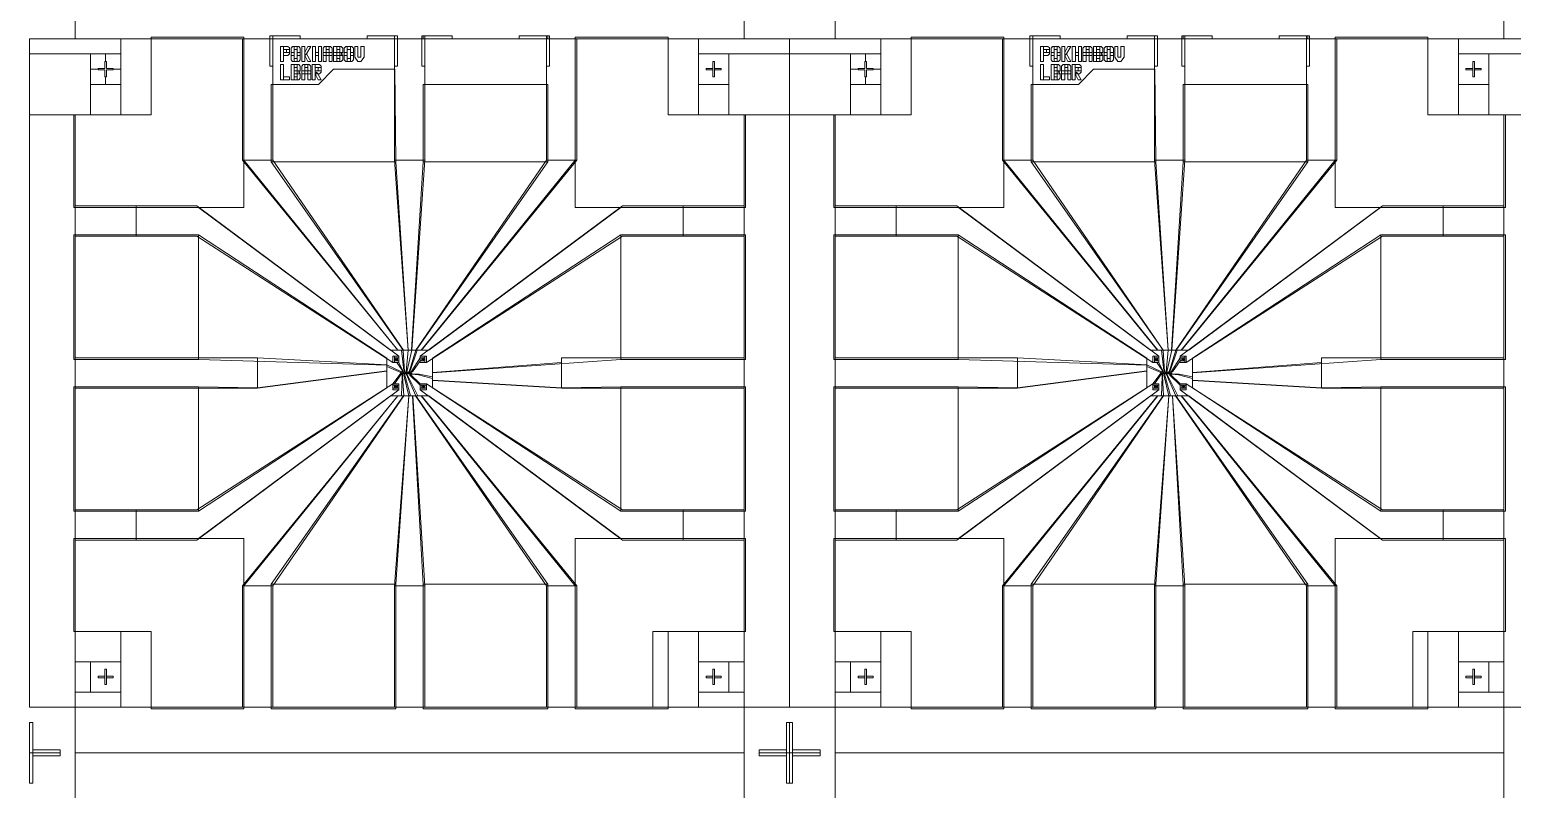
# Model space of a CAD drawing. Header units: millimetres. Extents: x -11355 to -1355, y 1102 to 18602.
# Drawn here: x -11355 to -6478, y 3482 to 5982 of the extents above; entities that cross this region are included whole.
import ezdxf

# ---------------------------------------------------------------- set-up
doc = ezdxf.new("R2010")
doc.units = ezdxf.units.MM
doc.header["$MEASUREMENT"] = 0
doc.layers.add('Etching', color=7, linetype='Continuous')
doc.layers.add('Ohmic', color=7, linetype='Continuous')
doc.layers.add('Mark', color=7, linetype='Continuous', plot=False)

msp = doc.modelspace()

# ---------------------------------------------------------------- linework, layer by layer
at = {"layer": 'Etching', "color": 242, "lineweight": 9}
for points in [[(-11205, 5951.5), (-9005, 5951.5), (-9005, 6101.5), (-11205, 6101.5), (-11205, 5951.5)], [(-8705, 5951.5), (-6505, 5951.5), (-6505, 6101.5), (-8705, 6101.5), (-8705, 5951.5)], [(-11355, 5901.5), (-11055, 5901.5), (-11055, 5951.5), (-11355, 5951.5), (-11355, 5901.5)], [(-11055, 5701.5), (-10955, 5701.5), (-10955, 5951.5), (-11055, 5951.5), (-11055, 5701.5)], [(-10655, 5551.5), (-10555, 5551.5), (-10555, 5951.5), (-10655, 5951.5), (-10655, 5551.5)], [(-10155, 5551.5), (-10055, 5551.5), (-10055, 5951.5), (-10155, 5951.5), (-10155, 5551.5)], [(-9655, 5551.5), (-9555, 5551.5), (-9555, 5951.5), (-9655, 5951.5), (-9655, 5551.5)], [(-9255, 5701.5), (-9155, 5701.5), (-9155, 5951.5), (-9255, 5951.5), (-9255, 5701.5)], [(-9155, 5901.5), (-8855, 5901.5), (-8855, 5951.5), (-9155, 5951.5), (-9155, 5901.5)], [(-8855, 5901.5), (-8555, 5901.5), (-8555, 5951.5), (-8855, 5951.5), (-8855, 5901.5)], [(-8555, 5701.5), (-8455, 5701.5), (-8455, 5951.5), (-8555, 5951.5), (-8555, 5701.5)], [(-8155, 5551.5), (-8055, 5551.5), (-8055, 5951.5), (-8155, 5951.5), (-8155, 5551.5)], [(-7655, 5551.5), (-7555, 5551.5), (-7555, 5951.5), (-7655, 5951.5), (-7655, 5551.5)], [(-7155, 5551.5), (-7055, 5551.5), (-7055, 5951.5), (-7155, 5951.5), (-7155, 5551.5)], [(-6755, 5701.5), (-6655, 5701.5), (-6655, 5951.5), (-6755, 5951.5), (-6755, 5701.5)], [(-6655, 5901.5), (-6355, 5901.5), (-6355, 5951.5), (-6655, 5951.5), (-6655, 5901.5)], [(-11355, 5701.5), (-11155, 5701.5), (-11155, 5901.5), (-11355, 5901.5), (-11355, 5701.5)], [(-9055, 5701.5), (-8855, 5701.5), (-8855, 5901.5), (-9055, 5901.5), (-9055, 5701.5)], [(-8855, 5701.5), (-8655, 5701.5), (-8655, 5901.5), (-8855, 5901.5), (-8855, 5701.5)], [(-6555, 5701.5), (-6355, 5701.5), (-6355, 5901.5), (-6555, 5901.5), (-6555, 5701.5)], [(-11155, 5701.5), (-11055, 5701.5), (-11055, 5801.5), (-11155, 5801.5), (-11155, 5701.5)], [(-9155, 5701.5), (-9055, 5701.5), (-9055, 5801.5), (-9155, 5801.5), (-9155, 5701.5)], [(-8655, 5701.5), (-8555, 5701.5), (-8555, 5801.5), (-8655, 5801.5), (-8655, 5701.5)], [(-6655, 5701.5), (-6555, 5701.5), (-6555, 5801.5), (-6655, 5801.5), (-6655, 5701.5)], [(-11355, 3751.5), (-11205, 3751.5), (-11205, 5701.5), (-11355, 5701.5), (-11355, 3751.5)], [(-9005, 3751.5), (-8855, 3751.5), (-8855, 5701.5), (-9005, 5701.5), (-9005, 3751.5)], [(-8855, 3751.5), (-8705, 3751.5), (-8705, 5701.5), (-8855, 5701.5), (-8855, 3751.5)], [(-6505, 3751.5), (-6355, 3751.5), (-6355, 5701.5), (-6505, 5701.5), (-6505, 3751.5)], [(-10144.303, 4926.332), (-10655, 5551.5), (-10555, 5551.5), (-10125.63, 4926.5), (-10144.303, 4926.332)], [(-10109.998, 4926.501), (-10155, 5551.5), (-10055, 5551.5), (-10098, 4926.501), (-10109.998, 4926.501)], [(-10065.697, 4926.332), (-9555, 5551.5), (-9655, 5551.5), (-10084.37, 4926.5), (-10065.697, 4926.332)], [(-7644.303, 4926.332), (-8155, 5551.5), (-8055, 5551.5), (-7625.63, 4926.5), (-7644.303, 4926.332)], [(-7609.998, 4926.501), (-7655, 5551.5), (-7555, 5551.5), (-7598, 4926.501), (-7609.998, 4926.501)], [(-7565.697, 4926.332), (-7055, 5551.5), (-7155, 5551.5), (-7584.37, 4926.5), (-7565.697, 4926.332)], [(-11205, 5301.5), (-11005, 5301.5), (-11005, 5401.5), (-11205, 5401.5), (-11205, 5301.5)], [(-10805, 5401.5), (-11005, 5401.5), (-11005, 5301.5), (-10805, 5301.5), (-10160, 4886.5), (-10160, 4906.5), (-10140, 4906.5), (-10805, 5401.5)], [(-9405, 5401.5), (-9205, 5401.5), (-9205, 5301.5), (-9405, 5301.5), (-10050, 4886.5), (-10050, 4906.5), (-10070, 4906.5), (-9405, 5401.5)], [(-9205, 5301.5), (-9005, 5301.5), (-9005, 5401.5), (-9205, 5401.5), (-9205, 5301.5)], [(-8705, 5301.5), (-8505, 5301.5), (-8505, 5401.5), (-8705, 5401.5), (-8705, 5301.5)], [(-8305, 5401.5), (-8505, 5401.5), (-8505, 5301.5), (-8305, 5301.5), (-7660, 4886.5), (-7660, 4906.5), (-7640, 4906.5), (-8305, 5401.5)], [(-6905, 5401.5), (-6705, 5401.5), (-6705, 5301.5), (-6905, 5301.5), (-7550, 4886.5), (-7550, 4906.5), (-7570, 4906.5), (-6905, 5401.5)], [(-6705, 5301.5), (-6505, 5301.5), (-6505, 5401.5), (-6705, 5401.5), (-6705, 5301.5)], [(-10125.957, 4852.997), (-10121.957, 4852.997), (-10121.957, 4854.997), (-10126, 4926.612), (-10132, 4926.442), (-10123.959, 4859.497), (-10123.959, 4854.997), (-10125.957, 4852.997)], [(-10109.998, 4926.501), (-10097.999, 4926.501), (-10114, 4854.999), (-10116.001, 4854.999), (-10109.998, 4926.501)], [(-10106, 4854.999), (-10103.998, 4854.999), (-10080, 4926.46), (-10084.37, 4926.5), (-10106, 4854.999)], [(-7625.957, 4852.997), (-7621.957, 4852.997), (-7621.957, 4854.997), (-7626, 4926.612), (-7632, 4926.442), (-7623.959, 4859.497), (-7623.959, 4854.997), (-7625.957, 4852.997)], [(-7609.998, 4926.501), (-7598, 4926.501), (-7614, 4854.999), (-7616.001, 4854.999), (-7609.998, 4926.501)], [(-7606, 4854.999), (-7603.998, 4854.999), (-7580, 4926.46), (-7584.37, 4926.5), (-7606, 4854.999)], [(-11205, 4801.5), (-10605, 4801.5), (-10605, 4901.5), (-11205, 4901.5), (-11205, 4801.5)], [(-10180, 4878.487), (-10180, 4857.929), (-10605, 4801.5), (-10605, 4901.5), (-10180, 4878.487)], [(-10180, 4872.58), (-10134, 4853), (-10131.998, 4855), (-10180, 4878.487), (-10180, 4872.58)], [(-10160, 4886.5), (-10155, 4886.5), (-10155, 4906.5), (-10160, 4906.5), (-10160, 4886.5)], [(-10155, 4901.5), (-10140, 4901.5), (-10140, 4906.5), (-10155, 4906.5), (-10155, 4901.5)], [(-10155, 4886.5), (-10140, 4886.5), (-10140, 4891.5), (-10155, 4891.5), (-10155, 4886.5)], [(-10140, 4886.5), (-10147.5, 4886.5), (-10130, 4861.465), (-10128, 4861.465), (-10140, 4886.5)], [(-10145, 4891.5), (-10140, 4891.5), (-10140, 4901.5), (-10145, 4901.5), (-10145, 4891.5)], [(-10070, 4891.5), (-10096, 4854.999), (-10100, 4854.999), (-10070, 4901.5), (-10070, 4891.5)], [(-10070, 4901.5), (-10055, 4901.5), (-10055, 4906.5), (-10070, 4906.5), (-10070, 4901.5)], [(-10070, 4891.5), (-10065, 4891.5), (-10065, 4901.5), (-10070, 4901.5), (-10070, 4891.5)], [(-10070, 4886.5), (-10055, 4886.5), (-10055, 4891.5), (-10070, 4891.5), (-10070, 4886.5)], [(-10055, 4886.5), (-10050, 4886.5), (-10050, 4906.5), (-10055, 4906.5), (-10055, 4886.5)], [(-10030.001, 4853), (-10030, 4826.681), (-9605, 4801.5), (-9605, 4886.121), (-10030.001, 4853)], [(-9605, 4801.5), (-9005, 4801.5), (-9005, 4901.5), (-9605, 4901.5), (-9605, 4801.5)], [(-8705, 4801.5), (-8105, 4801.5), (-8105, 4901.5), (-8705, 4901.5), (-8705, 4801.5)], [(-7680, 4878.487), (-7680, 4857.929), (-8105, 4801.5), (-8105, 4901.5), (-7680, 4878.487)], [(-7680, 4872.58), (-7634, 4853), (-7631.998, 4855), (-7680, 4878.487), (-7680, 4872.58)], [(-7660, 4886.5), (-7655, 4886.5), (-7655, 4906.5), (-7660, 4906.5), (-7660, 4886.5)], [(-7655, 4901.5), (-7640, 4901.5), (-7640, 4906.5), (-7655, 4906.5), (-7655, 4901.5)], [(-7655, 4886.5), (-7640, 4886.5), (-7640, 4891.5), (-7655, 4891.5), (-7655, 4886.5)], [(-7640, 4886.5), (-7647.5, 4886.5), (-7630, 4861.465), (-7628, 4861.465), (-7640, 4886.5)], [(-7645, 4891.5), (-7640, 4891.5), (-7640, 4901.5), (-7645, 4901.5), (-7645, 4891.5)], [(-7570, 4891.5), (-7596, 4854.999), (-7600, 4854.999), (-7570, 4901.5), (-7570, 4891.5)], [(-7570, 4901.5), (-7555, 4901.5), (-7555, 4906.5), (-7570, 4906.5), (-7570, 4901.5)], [(-7570, 4891.5), (-7565, 4891.5), (-7565, 4901.5), (-7570, 4901.5), (-7570, 4891.5)], [(-7570, 4886.5), (-7555, 4886.5), (-7555, 4891.5), (-7570, 4891.5), (-7570, 4886.5)], [(-7555, 4886.5), (-7550, 4886.5), (-7550, 4906.5), (-7555, 4906.5), (-7555, 4886.5)], [(-7530.001, 4853), (-7530, 4826.681), (-7105, 4801.5), (-7105, 4886.121), (-7530.001, 4853)], [(-7105, 4801.5), (-6505, 4801.5), (-6505, 4901.5), (-7105, 4901.5), (-7105, 4801.5)], [(-10155.027, 4816.5), (-10160, 4816.5), (-10134, 4850.999), (-10132.001, 4848.999), (-10155.027, 4816.5)], [(-10134, 4853), (-10132, 4853), (-10131.998, 4855), (-10134, 4853)], [(-10134, 4850.999), (-10132, 4850.999), (-10132.001, 4848.999), (-10134, 4850.999)], [(-10131.605, 4776.56), (-10124.63, 4776.5), (-10128, 4841.5), (-10130, 4841.5), (-10131.605, 4776.56)], [(-10130, 4855), (-10128, 4855), (-10128, 4861.465), (-10130, 4861.465), (-10130, 4855)], [(-10128, 4855), (-10130, 4854.999), (-10130, 4853), (-10128, 4853), (-10128, 4855)], [(-10130, 4849), (-10128, 4849), (-10128, 4851), (-10130, 4851), (-10130, 4849)], [(-10130, 4844.5), (-10128, 4844.5), (-10128, 4849), (-10130, 4849), (-10130, 4844.5)], [(-10130, 4841.5), (-10128, 4841.5), (-10128, 4844.5), (-10130, 4844.5), (-10130, 4841.5)], [(-10126, 4851), (-10122, 4851), (-10122, 4849), (-10102, 4776.501), (-10108, 4776.501), (-10124.002, 4844.5), (-10124.002, 4849), (-10126, 4851)], [(-10120, 4853), (-10118, 4853), (-10118.003, 4854.999), (-10120, 4853)], [(-10120, 4851), (-10118, 4851), (-10118, 4849), (-10118.003, 4849), (-10120, 4851)], [(-10118.003, 4853), (-10114, 4853), (-10114, 4854.999), (-10118.003, 4854.999), (-10118.003, 4853)], [(-10118.003, 4849), (-10114, 4849), (-10114, 4850.999), (-10118.003, 4850.999), (-10118.003, 4849)], [(-10116.001, 4849), (-10084.37, 4776.5), (-10078, 4776.563), (-10113.999, 4849), (-10116.001, 4849)], [(-10109.998, 4854.999), (-10104, 4854.999), (-10104.001, 4853), (-10111.998, 4853), (-10109.998, 4854.999)], [(-10111.998, 4851), (-10109.998, 4851), (-10109.998, 4849), (-10110, 4849), (-10111.998, 4851)], [(-10110, 4851), (-10104, 4851), (-10104, 4849), (-10110, 4849), (-10110, 4851)], [(-10070, 4811.5), (-10104.001, 4844.5), (-10105.997, 4849), (-10103.997, 4849), (-10070, 4816.5), (-10070, 4811.5)], [(-10102, 4853), (-10100, 4853), (-10096, 4854.999), (-10100, 4854.999), (-10102, 4853)], [(-10097.334, 4849), (-10098, 4848), (-10102, 4851), (-10100, 4851), (-10097.334, 4849)], [(-10076, 4846), (-10098, 4848), (-10097.334, 4849), (-10074, 4848), (-10076, 4846)], [(-10030.001, 4833.615), (-10076, 4846), (-10074, 4848), (-10030.001, 4838.5), (-10030.001, 4833.615)], [(-7655.027, 4816.5), (-7660, 4816.5), (-7634, 4850.999), (-7632.001, 4848.999), (-7655.027, 4816.5)], [(-7634, 4853), (-7632, 4853), (-7631.998, 4855), (-7634, 4853)], [(-7634, 4850.999), (-7632, 4850.999), (-7632.001, 4848.999), (-7634, 4850.999)], [(-7631.605, 4776.56), (-7624.63, 4776.5), (-7628, 4841.5), (-7630, 4841.5), (-7631.605, 4776.56)], [(-7630, 4855), (-7628, 4855), (-7628, 4861.465), (-7630, 4861.465), (-7630, 4855)], [(-7628, 4855), (-7630, 4854.999), (-7630, 4853), (-7628, 4853), (-7628, 4855)], [(-7630, 4849), (-7628, 4849), (-7628, 4851), (-7630, 4851), (-7630, 4849)], [(-7630, 4844.5), (-7628, 4844.5), (-7628, 4849), (-7630, 4849), (-7630, 4844.5)], [(-7630, 4841.5), (-7628, 4841.5), (-7628, 4844.5), (-7630, 4844.5), (-7630, 4841.5)], [(-7626, 4851), (-7622, 4851), (-7622, 4849), (-7602, 4776.501), (-7608, 4776.501), (-7624.002, 4844.5), (-7624.002, 4849), (-7626, 4851)], [(-7620, 4853), (-7618, 4853), (-7618.003, 4854.999), (-7620, 4853)], [(-7620, 4851), (-7618, 4851), (-7618, 4849), (-7618.003, 4849), (-7620, 4851)], [(-7618.003, 4853), (-7614, 4853), (-7614, 4854.999), (-7618.003, 4854.999), (-7618.003, 4853)], [(-7618.003, 4849), (-7614, 4849), (-7614, 4850.999), (-7618.003, 4850.999), (-7618.003, 4849)], [(-7616.001, 4849), (-7584.37, 4776.5), (-7578, 4776.563), (-7613.999, 4849), (-7616.001, 4849)], [(-7609.998, 4854.999), (-7604, 4854.999), (-7604.001, 4853), (-7611.998, 4853), (-7609.998, 4854.999)], [(-7611.998, 4851), (-7609.998, 4851), (-7609.998, 4849), (-7610, 4849), (-7611.998, 4851)], [(-7610, 4851), (-7604, 4851), (-7604, 4849), (-7610, 4849), (-7610, 4851)], [(-7570, 4811.5), (-7604.001, 4844.5), (-7605.997, 4849), (-7603.997, 4849), (-7570, 4816.5), (-7570, 4811.5)], [(-7602, 4853), (-7600, 4853), (-7596, 4854.999), (-7600, 4854.999), (-7602, 4853)], [(-7597.334, 4849), (-7598, 4848), (-7602, 4851), (-7600, 4851), (-7597.334, 4849)], [(-7576, 4846), (-7598, 4848), (-7597.334, 4849), (-7574, 4848), (-7576, 4846)], [(-7530.001, 4833.615), (-7576, 4846), (-7574, 4848), (-7530.001, 4838.5), (-7530.001, 4833.615)], [(-10805, 4301.5), (-11005, 4301.5), (-11005, 4401.5), (-10805, 4401.5), (-10160, 4816.5), (-10160, 4796.5), (-10140, 4796.5), (-10805, 4301.5)], [(-10160, 4811.5), (-10140, 4811.5), (-10140, 4816.5), (-10160, 4816.5), (-10160, 4811.5)], [(-10160, 4801.5), (-10155, 4801.5), (-10155, 4811.5), (-10160, 4811.5), (-10160, 4801.5)], [(-10160, 4796.5), (-10140, 4796.5), (-10140, 4801.5), (-10160, 4801.5), (-10160, 4796.5)], [(-10145, 4801.5), (-10140, 4801.5), (-10140, 4811.5), (-10145, 4811.5), (-10145, 4801.5)], [(-10070, 4811.5), (-10050, 4811.5), (-10050, 4816.5), (-10070, 4816.5), (-10070, 4811.5)], [(-9405, 4301.5), (-9205, 4301.5), (-9205, 4401.5), (-9405, 4401.5), (-10050, 4816.5), (-10050, 4796.5), (-10070, 4796.5), (-9405, 4301.5)], [(-10070, 4801.5), (-10065, 4801.5), (-10065, 4811.5), (-10070, 4811.5), (-10070, 4801.5)], [(-10070, 4796.5), (-10050, 4796.5), (-10050, 4801.5), (-10070, 4801.5), (-10070, 4796.5)], [(-10055, 4801.5), (-10050, 4801.5), (-10050, 4811.5), (-10055, 4811.5), (-10055, 4801.5)], [(-8305, 4301.5), (-8505, 4301.5), (-8505, 4401.5), (-8305, 4401.5), (-7660, 4816.5), (-7660, 4796.5), (-7640, 4796.5), (-8305, 4301.5)], [(-7660, 4811.5), (-7640, 4811.5), (-7640, 4816.5), (-7660, 4816.5), (-7660, 4811.5)], [(-7660, 4801.5), (-7655, 4801.5), (-7655, 4811.5), (-7660, 4811.5), (-7660, 4801.5)], [(-7660, 4796.5), (-7640, 4796.5), (-7640, 4801.5), (-7660, 4801.5), (-7660, 4796.5)], [(-7645, 4801.5), (-7640, 4801.5), (-7640, 4811.5), (-7645, 4811.5), (-7645, 4801.5)], [(-7570, 4811.5), (-7550, 4811.5), (-7550, 4816.5), (-7570, 4816.5), (-7570, 4811.5)], [(-6905, 4301.5), (-6705, 4301.5), (-6705, 4401.5), (-6905, 4401.5), (-7550, 4816.5), (-7550, 4796.5), (-7570, 4796.5), (-6905, 4301.5)], [(-7570, 4801.5), (-7565, 4801.5), (-7565, 4811.5), (-7570, 4811.5), (-7570, 4801.5)], [(-7570, 4796.5), (-7550, 4796.5), (-7550, 4801.5), (-7570, 4801.5), (-7570, 4796.5)], [(-7555, 4801.5), (-7550, 4801.5), (-7550, 4811.5), (-7555, 4811.5), (-7555, 4801.5)], [(-10144.303, 4776.668), (-10655, 4151.5), (-10555, 4151.5), (-10124.63, 4776.5), (-10144.303, 4776.668)], [(-10108, 4776.501), (-10155, 4151.5), (-10055, 4151.5), (-10095, 4776.501), (-10108, 4776.501)], [(-10065.697, 4776.668), (-9555, 4151.5), (-9655, 4151.5), (-10085.37, 4776.5), (-10065.697, 4776.668)], [(-7644.303, 4776.668), (-8155, 4151.5), (-8055, 4151.5), (-7624.63, 4776.5), (-7644.303, 4776.668)], [(-7608, 4776.501), (-7655, 4151.5), (-7555, 4151.5), (-7595, 4776.501), (-7608, 4776.501)], [(-7565.697, 4776.668), (-7055, 4151.5), (-7155, 4151.5), (-7585.37, 4776.5), (-7565.697, 4776.668)], [(-11205, 4301.5), (-11005, 4301.5), (-11005, 4401.5), (-11205, 4401.5), (-11205, 4301.5)], [(-9205, 4301.5), (-9005, 4301.5), (-9005, 4401.5), (-9205, 4401.5), (-9205, 4301.5)], [(-8705, 4301.5), (-8505, 4301.5), (-8505, 4401.5), (-8705, 4401.5), (-8705, 4301.5)], [(-6705, 4301.5), (-6505, 4301.5), (-6505, 4401.5), (-6705, 4401.5), (-6705, 4301.5)], [(-10655, 3751.5), (-10555, 3751.5), (-10555, 4151.5), (-10655, 4151.5), (-10655, 3751.5)], [(-10155, 3751.5), (-10055, 3751.5), (-10055, 4151.5), (-10155, 4151.5), (-10155, 3751.5)], [(-9655, 3751.5), (-9555, 3751.5), (-9555, 4151.5), (-9655, 4151.5), (-9655, 3751.5)], [(-8155, 3751.5), (-8055, 3751.5), (-8055, 4151.5), (-8155, 4151.5), (-8155, 3751.5)], [(-7655, 3751.5), (-7555, 3751.5), (-7555, 4151.5), (-7655, 4151.5), (-7655, 3751.5)], [(-7155, 3751.5), (-7055, 3751.5), (-7055, 4151.5), (-7155, 4151.5), (-7155, 3751.5)], [(-11205, 3901.5), (-11055, 3901.5), (-11055, 4001.5), (-11205, 4001.5), (-11205, 3901.5)], [(-11055, 3751.5), (-10955, 3751.5), (-10955, 4001.5), (-11055, 4001.5), (-11055, 3751.5)], [(-9305, 3751.5), (-9155, 3751.5), (-9155, 4001.5), (-9305, 4001.5), (-9305, 3751.5)], [(-9155, 3901.5), (-9005, 3901.5), (-9005, 4001.5), (-9155, 4001.5), (-9155, 3901.5)], [(-8705, 3901.5), (-8555, 3901.5), (-8555, 4001.5), (-8705, 4001.5), (-8705, 3901.5)], [(-8555, 3751.5), (-8455, 3751.5), (-8455, 4001.5), (-8555, 4001.5), (-8555, 3751.5)], [(-6805, 3751.5), (-6655, 3751.5), (-6655, 4001.5), (-6805, 4001.5), (-6805, 3751.5)], [(-6655, 3901.5), (-6505, 3901.5), (-6505, 4001.5), (-6655, 4001.5), (-6655, 3901.5)], [(-11205, 3801.5), (-11155, 3801.5), (-11155, 3901.5), (-11205, 3901.5), (-11205, 3801.5)], [(-9055, 3801.5), (-9005, 3801.5), (-9005, 3901.5), (-9055, 3901.5), (-9055, 3801.5)], [(-8705, 3801.5), (-8655, 3801.5), (-8655, 3901.5), (-8705, 3901.5), (-8705, 3801.5)], [(-6555, 3801.5), (-6505, 3801.5), (-6505, 3901.5), (-6555, 3901.5), (-6555, 3801.5)], [(-11205, 3751.5), (-11055, 3751.5), (-11055, 3801.5), (-11205, 3801.5), (-11205, 3751.5)], [(-9155, 3751.5), (-9005, 3751.5), (-9005, 3801.5), (-9155, 3801.5), (-9155, 3751.5)], [(-8705, 3751.5), (-8555, 3751.5), (-8555, 3801.5), (-8705, 3801.5), (-8705, 3751.5)], [(-6655, 3751.5), (-6505, 3751.5), (-6505, 3801.5), (-6655, 3801.5), (-6655, 3751.5)], [(-11205, 3601.5), (-9005, 3601.5), (-9005, 3751.5), (-11205, 3751.5), (-11205, 3601.5)], [(-8705, 3601.5), (-6505, 3601.5), (-6505, 3751.5), (-8705, 3751.5), (-8705, 3601.5)], [(-11205, 3451.5), (-9005, 3451.5), (-9005, 3601.5), (-11205, 3601.5), (-11205, 3451.5)], [(-8705, 3451.5), (-6505, 3451.5), (-6505, 3601.5), (-8705, 3601.5), (-8705, 3451.5)]]:
    msp.add_lwpolyline(points, dxfattribs=at)
at = {"layer": 'Mark', "color": 250, "lineweight": 9}
for points in [[(-11155, 5901.5), (-11105, 5901.5), (-11105, 5876.5), (-11107.5, 5876.5), (-11107.5, 5854), (-11130, 5854), (-11130, 5851.5), (-11155, 5851.5), (-11155, 5901.5)], [(-11055, 5901.5), (-11105, 5901.5), (-11105, 5876.5), (-11102.5, 5876.5), (-11102.5, 5854), (-11080, 5854), (-11080, 5851.5), (-11055, 5851.5), (-11055, 5901.5)], [(-8655, 5901.5), (-8605, 5901.5), (-8605, 5876.5), (-8607.5, 5876.5), (-8607.5, 5854), (-8630, 5854), (-8630, 5851.5), (-8655, 5851.5), (-8655, 5901.5)], [(-8555, 5901.5), (-8605, 5901.5), (-8605, 5876.5), (-8602.5, 5876.5), (-8602.5, 5854), (-8580, 5854), (-8580, 5851.5), (-8555, 5851.5), (-8555, 5901.5)], [(-11155, 5801.5), (-11105, 5801.5), (-11105, 5826.5), (-11107.5, 5826.5), (-11107.5, 5849), (-11130, 5849), (-11130, 5851.5), (-11155, 5851.5), (-11155, 5801.5)], [(-11055, 5801.5), (-11105, 5801.5), (-11105, 5826.5), (-11102.5, 5826.5), (-11102.5, 5849), (-11080, 5849), (-11080, 5851.5), (-11055, 5851.5), (-11055, 5801.5)], [(-8655, 5801.5), (-8605, 5801.5), (-8605, 5826.5), (-8607.5, 5826.5), (-8607.5, 5849), (-8630, 5849), (-8630, 5851.5), (-8655, 5851.5), (-8655, 5801.5)], [(-8555, 5801.5), (-8605, 5801.5), (-8605, 5826.5), (-8602.5, 5826.5), (-8602.5, 5849), (-8580, 5849), (-8580, 5851.5), (-8555, 5851.5), (-8555, 5801.5)]]:
    msp.add_lwpolyline(points, dxfattribs=at)
at = {"layer": 'Ohmic', "color": 114, "lineweight": 9}
for points in [[(-11210, 5396.5), (-10650, 5396.5), (-10650, 5956.5), (-10955, 5956.5), (-10955, 5701.5), (-11210, 5701.5), (-11210, 5396.5)], [(-10565, 5861.5), (-10555, 5861.5), (-10555, 5961.5), (-10565, 5961.5), (-10565, 5861.5)], [(-10465, 5951.5), (-10465, 5961.5), (-10555, 5961.5), (-10555, 5951.5), (-10465, 5951.5)], [(-10245, 5951.5), (-10245, 5961.5), (-10155, 5961.5), (-10155, 5951.5), (-10245, 5951.5)], [(-10155, 5861.5), (-10145, 5861.5), (-10145, 5961.5), (-10155, 5961.5), (-10155, 5861.5)], [(-10065, 5861.5), (-10055, 5861.5), (-10055, 5961.5), (-10065, 5961.5), (-10065, 5861.5)], [(-9965, 5951.5), (-9965, 5961.5), (-10060, 5961.5), (-10060, 5951.5), (-9965, 5951.5)], [(-9745, 5951.5), (-9745, 5961.5), (-9650, 5961.5), (-9650, 5951.5), (-9745, 5951.5)], [(-9655, 5861.5), (-9645, 5861.5), (-9645, 5961.5), (-9655, 5961.5), (-9655, 5861.5)], [(-9000, 5396.5), (-9560, 5396.5), (-9560, 5956.5), (-9255, 5956.5), (-9255, 5701.5), (-9000, 5701.5), (-9000, 5396.5)], [(-8710, 5396.5), (-8150, 5396.5), (-8150, 5956.5), (-8455, 5956.5), (-8455, 5701.5), (-8710, 5701.5), (-8710, 5396.5)], [(-8065, 5861.5), (-8055, 5861.5), (-8055, 5961.5), (-8065, 5961.5), (-8065, 5861.5)], [(-7965, 5951.5), (-7965, 5961.5), (-8055, 5961.5), (-8055, 5951.5), (-7965, 5951.5)], [(-7745, 5951.5), (-7745, 5961.5), (-7655, 5961.5), (-7655, 5951.5), (-7745, 5951.5)], [(-7655, 5861.5), (-7645, 5861.5), (-7645, 5961.5), (-7655, 5961.5), (-7655, 5861.5)], [(-7565, 5861.5), (-7555, 5861.5), (-7555, 5961.5), (-7565, 5961.5), (-7565, 5861.5)], [(-7465, 5951.5), (-7465, 5961.5), (-7560, 5961.5), (-7560, 5951.5), (-7465, 5951.5)], [(-7245, 5951.5), (-7245, 5961.5), (-7150, 5961.5), (-7150, 5951.5), (-7245, 5951.5)], [(-7155, 5861.5), (-7145, 5861.5), (-7145, 5961.5), (-7155, 5961.5), (-7155, 5861.5)], [(-6500, 5396.5), (-7060, 5396.5), (-7060, 5956.5), (-6755, 5956.5), (-6755, 5701.5), (-6500, 5701.5), (-6500, 5396.5)], [(-10530, 5876.484), (-10520, 5876.484), (-10520, 5926.484), (-10530, 5926.484), (-10530, 5876.484)], [(-10520, 5926.484), (-10520, 5916.484), (-10500, 5916.484), (-10500, 5921.468), (-10505.597, 5926.484), (-10520, 5926.484)], [(-10520, 5896.484), (-10520, 5906.484), (-10500, 5906.484), (-10500, 5901.5), (-10505.597, 5896.484), (-10520, 5896.484)], [(-10510, 5906.484), (-10510, 5916.484), (-10500, 5916.484), (-10500, 5906.484), (-10510, 5906.484)], [(-10495, 5906.5), (-10485, 5906.5), (-10485, 5926.5), (-10489.984, 5926.5), (-10495, 5920.903), (-10495, 5906.5)], [(-10495, 5896.5), (-10485, 5896.5), (-10485, 5906.5), (-10495, 5906.5), (-10495, 5896.5)], [(-10485, 5916.5), (-10475, 5916.5), (-10475, 5926.5), (-10485, 5926.5), (-10485, 5916.5)], [(-10465, 5906.5), (-10475, 5906.5), (-10475, 5926.5), (-10470.016, 5926.5), (-10465, 5920.903), (-10465, 5906.5)], [(-10475, 5896.5), (-10465, 5896.5), (-10465, 5906.5), (-10475, 5906.5), (-10475, 5896.5)], [(-10460, 5876.484), (-10450, 5876.484), (-10450, 5926.484), (-10460, 5926.484), (-10460, 5876.484)], [(-10450, 5906.484), (-10440, 5926.484), (-10430, 5926.484), (-10444.433, 5901.484), (-10450, 5896.484), (-10450, 5906.484)], [(-10425, 5876.484), (-10415, 5876.484), (-10415, 5926.484), (-10425, 5926.484), (-10425, 5876.484)], [(-10415, 5896.484), (-10405, 5896.484), (-10405, 5906.484), (-10415, 5906.484), (-10415, 5896.484)], [(-10405, 5876.484), (-10395, 5876.484), (-10395, 5926.484), (-10405, 5926.484), (-10405, 5876.484)], [(-10390, 5906.484), (-10380, 5906.484), (-10380, 5926.484), (-10384.984, 5926.484), (-10390, 5920.887), (-10390, 5906.484)], [(-10390, 5896.484), (-10380, 5896.484), (-10380, 5906.484), (-10390, 5906.484), (-10390, 5896.484)], [(-10380, 5916.484), (-10370, 5916.484), (-10370, 5926.484), (-10380, 5926.484), (-10380, 5916.484)], [(-10380, 5896.484), (-10370, 5896.484), (-10370, 5906.484), (-10380, 5906.484), (-10380, 5896.484)], [(-10360, 5906.484), (-10370, 5906.484), (-10370, 5926.484), (-10365.016, 5926.484), (-10360, 5920.887), (-10360, 5906.484)], [(-10370, 5896.484), (-10360, 5896.484), (-10360, 5906.484), (-10370, 5906.484), (-10370, 5896.484)], [(-10355, 5906.484), (-10345, 5906.484), (-10345, 5926.484), (-10355, 5926.484), (-10355, 5906.484)], [(-10355, 5896.484), (-10345, 5896.484), (-10345, 5906.484), (-10355, 5906.484), (-10355, 5896.484)], [(-10345, 5916.484), (-10335, 5916.484), (-10335, 5926.484), (-10345, 5926.484), (-10345, 5916.484)], [(-10345, 5896.484), (-10335, 5896.484), (-10335, 5906.484), (-10345, 5906.484), (-10345, 5896.484)], [(-10325, 5906.484), (-10335, 5906.484), (-10335, 5926.484), (-10330.016, 5926.484), (-10325, 5920.887), (-10325, 5906.484)], [(-10335, 5906.484), (-10325, 5906.484), (-10330, 5902.19), (-10325, 5896.484), (-10335, 5896.484), (-10335, 5906.484)], [(-10320, 5906.484), (-10310, 5906.484), (-10310, 5926.484), (-10314.984, 5926.484), (-10320, 5920.887), (-10320, 5906.484)], [(-10320, 5896.484), (-10310, 5896.484), (-10310, 5906.484), (-10320, 5906.484), (-10320, 5896.484)], [(-10310, 5916.484), (-10300, 5916.484), (-10300, 5926.484), (-10310, 5926.484), (-10310, 5916.484)], [(-10290, 5906.484), (-10300, 5906.484), (-10300, 5926.484), (-10295.016, 5926.484), (-10290, 5920.887), (-10290, 5906.484)], [(-10300, 5896.484), (-10290, 5896.484), (-10290, 5906.484), (-10300, 5906.484), (-10300, 5896.484)], [(-10265, 5876.484), (-10275, 5876.484), (-10285, 5891.389), (-10285, 5926.484), (-10275, 5926.484), (-10275, 5891.389), (-10265, 5891.389), (-10265, 5926.484), (-10255, 5926.484), (-10255, 5891.389), (-10265, 5876.484)], [(-8030, 5876.484), (-8020, 5876.484), (-8020, 5926.484), (-8030, 5926.484), (-8030, 5876.484)], [(-8020, 5926.484), (-8020, 5916.484), (-8000, 5916.484), (-8000, 5921.468), (-8005.597, 5926.484), (-8020, 5926.484)], [(-8020, 5896.484), (-8020, 5906.484), (-8000, 5906.484), (-8000, 5901.5), (-8005.597, 5896.484), (-8020, 5896.484)], [(-8010, 5906.484), (-8010, 5916.484), (-8000, 5916.484), (-8000, 5906.484), (-8010, 5906.484)], [(-7995, 5906.5), (-7985, 5906.5), (-7985, 5926.5), (-7989.984, 5926.5), (-7995, 5920.903), (-7995, 5906.5)], [(-7995, 5896.5), (-7985, 5896.5), (-7985, 5906.5), (-7995, 5906.5), (-7995, 5896.5)], [(-7985, 5916.5), (-7975, 5916.5), (-7975, 5926.5), (-7985, 5926.5), (-7985, 5916.5)], [(-7965, 5906.5), (-7975, 5906.5), (-7975, 5926.5), (-7970.016, 5926.5), (-7965, 5920.903), (-7965, 5906.5)], [(-7975, 5896.5), (-7965, 5896.5), (-7965, 5906.5), (-7975, 5906.5), (-7975, 5896.5)], [(-7960, 5876.484), (-7950, 5876.484), (-7950, 5926.484), (-7960, 5926.484), (-7960, 5876.484)], [(-7950, 5906.484), (-7940, 5926.484), (-7930, 5926.484), (-7944.433, 5901.484), (-7950, 5896.484), (-7950, 5906.484)], [(-7925, 5876.484), (-7915, 5876.484), (-7915, 5926.484), (-7925, 5926.484), (-7925, 5876.484)], [(-7915, 5896.484), (-7905, 5896.484), (-7905, 5906.484), (-7915, 5906.484), (-7915, 5896.484)], [(-7905, 5876.484), (-7895, 5876.484), (-7895, 5926.484), (-7905, 5926.484), (-7905, 5876.484)], [(-7890, 5906.484), (-7880, 5906.484), (-7880, 5926.484), (-7884.984, 5926.484), (-7890, 5920.887), (-7890, 5906.484)], [(-7890, 5896.484), (-7880, 5896.484), (-7880, 5906.484), (-7890, 5906.484), (-7890, 5896.484)], [(-7880, 5916.484), (-7870, 5916.484), (-7870, 5926.484), (-7880, 5926.484), (-7880, 5916.484)], [(-7880, 5896.484), (-7870, 5896.484), (-7870, 5906.484), (-7880, 5906.484), (-7880, 5896.484)], [(-7860, 5906.484), (-7870, 5906.484), (-7870, 5926.484), (-7865.016, 5926.484), (-7860, 5920.887), (-7860, 5906.484)], [(-7870, 5896.484), (-7860, 5896.484), (-7860, 5906.484), (-7870, 5906.484), (-7870, 5896.484)], [(-7855, 5906.484), (-7845, 5906.484), (-7845, 5926.484), (-7855, 5926.484), (-7855, 5906.484)], [(-7855, 5896.484), (-7845, 5896.484), (-7845, 5906.484), (-7855, 5906.484), (-7855, 5896.484)], [(-7845, 5916.484), (-7835, 5916.484), (-7835, 5926.484), (-7845, 5926.484), (-7845, 5916.484)], [(-7845, 5896.484), (-7835, 5896.484), (-7835, 5906.484), (-7845, 5906.484), (-7845, 5896.484)], [(-7825, 5906.484), (-7835, 5906.484), (-7835, 5926.484), (-7830.016, 5926.484), (-7825, 5920.887), (-7825, 5906.484)], [(-7835, 5906.484), (-7825, 5906.484), (-7830, 5902.19), (-7825, 5896.484), (-7835, 5896.484), (-7835, 5906.484)], [(-7820, 5906.484), (-7810, 5906.484), (-7810, 5926.484), (-7814.984, 5926.484), (-7820, 5920.887), (-7820, 5906.484)], [(-7820, 5896.484), (-7810, 5896.484), (-7810, 5906.484), (-7820, 5906.484), (-7820, 5896.484)], [(-7810, 5916.484), (-7800, 5916.484), (-7800, 5926.484), (-7810, 5926.484), (-7810, 5916.484)], [(-7790, 5906.484), (-7800, 5906.484), (-7800, 5926.484), (-7795.016, 5926.484), (-7790, 5920.887), (-7790, 5906.484)], [(-7800, 5896.484), (-7790, 5896.484), (-7790, 5906.484), (-7800, 5906.484), (-7800, 5896.484)], [(-7765, 5876.484), (-7775, 5876.484), (-7785, 5891.389), (-7785, 5926.484), (-7775, 5926.484), (-7775, 5891.389), (-7765, 5891.389), (-7765, 5926.484), (-7755, 5926.484), (-7755, 5891.389), (-7765, 5876.484)], [(-10530, 5816.484), (-10520, 5816.484), (-10520, 5866.484), (-10530, 5866.484), (-10530, 5816.484)], [(-10495, 5896.5), (-10485, 5896.5), (-10485, 5876.5), (-10489.984, 5876.5), (-10495, 5882.097), (-10495, 5896.5)], [(-10495, 5816.484), (-10485, 5816.484), (-10485, 5866.484), (-10495, 5866.484), (-10495, 5816.484)], [(-10485, 5876.5), (-10475, 5876.5), (-10475, 5886.5), (-10485, 5886.5), (-10485, 5876.5)], [(-10485, 5856.484), (-10475, 5856.484), (-10475, 5866.484), (-10485, 5866.484), (-10485, 5856.484)], [(-10465, 5896.5), (-10475, 5896.5), (-10475, 5876.5), (-10470.016, 5876.5), (-10465, 5882.097), (-10465, 5896.5)], [(-10465, 5846.484), (-10475, 5846.484), (-10475, 5866.484), (-10470.016, 5866.484), (-10465, 5860.887), (-10465, 5846.484)], [(-10460.107, 5846.4), (-10450.107, 5846.4), (-10450.107, 5866.4), (-10455.091, 5866.4), (-10460.107, 5860.803), (-10460.107, 5846.4)], [(-10450.107, 5856.4), (-10440.107, 5856.4), (-10440.107, 5866.4), (-10450.107, 5866.4), (-10450.107, 5856.4)], [(-10450, 5896.484), (-10440, 5876.484), (-10430, 5876.484), (-10444.433, 5901.484), (-10450, 5896.484)], [(-10430.107, 5846.4), (-10440.107, 5846.4), (-10440.107, 5866.4), (-10435.123, 5866.4), (-10430.107, 5860.803), (-10430.107, 5846.4)], [(-10426.002, 5816.5), (-10416.002, 5816.5), (-10416.002, 5866.5), (-10426.002, 5866.5), (-10426.002, 5816.5)], [(-10416.002, 5866.5), (-10416.002, 5856.5), (-10396.002, 5856.5), (-10396.002, 5861.484), (-10401.599, 5866.5), (-10416.002, 5866.5)], [(-10406.002, 5846.5), (-10406.002, 5856.5), (-10396.002, 5856.5), (-10396.002, 5846.5), (-10406.002, 5846.5)], [(-10390, 5896.484), (-10380, 5896.484), (-10380, 5876.484), (-10390, 5876.484), (-10390, 5896.484)], [(-10360, 5896.484), (-10370, 5896.484), (-10370, 5876.484), (-10360, 5876.484), (-10360, 5896.484)], [(-10355, 5896.484), (-10345, 5896.484), (-10345, 5876.484), (-10355, 5876.484), (-10355, 5896.484)], [(-10345, 5876.484), (-10335, 5876.484), (-10335, 5886.484), (-10345, 5886.484), (-10345, 5876.484)], [(-10325, 5896.484), (-10335, 5896.484), (-10335, 5876.484), (-10330.016, 5876.484), (-10325, 5882.081), (-10325, 5896.484)], [(-10320, 5896.484), (-10310, 5896.484), (-10310, 5876.484), (-10314.984, 5876.484), (-10320, 5882.081), (-10320, 5896.484)], [(-10310, 5876.484), (-10300, 5876.484), (-10300, 5886.484), (-10310, 5886.484), (-10310, 5876.484)], [(-10290, 5896.484), (-10300, 5896.484), (-10300, 5876.484), (-10295.016, 5876.484), (-10290, 5882.081), (-10290, 5896.484)], [(-9130, 5854), (-9130, 5849), (-9107.5, 5849), (-9107.5, 5854), (-9130, 5854)], [(-9107.5, 5826.5), (-9102.5, 5826.5), (-9102.5, 5876.5), (-9107.5, 5876.5), (-9107.5, 5826.5)], [(-9080, 5854), (-9080, 5849), (-9102.5, 5849), (-9102.5, 5854), (-9080, 5854)], [(-8030, 5816.484), (-8020, 5816.484), (-8020, 5866.484), (-8030, 5866.484), (-8030, 5816.484)], [(-7995, 5896.5), (-7985, 5896.5), (-7985, 5876.5), (-7989.984, 5876.5), (-7995, 5882.097), (-7995, 5896.5)], [(-7995, 5816.484), (-7985, 5816.484), (-7985, 5866.484), (-7995, 5866.484), (-7995, 5816.484)], [(-7985, 5876.5), (-7975, 5876.5), (-7975, 5886.5), (-7985, 5886.5), (-7985, 5876.5)], [(-7985, 5856.484), (-7975, 5856.484), (-7975, 5866.484), (-7985, 5866.484), (-7985, 5856.484)], [(-7965, 5896.5), (-7975, 5896.5), (-7975, 5876.5), (-7970.016, 5876.5), (-7965, 5882.097), (-7965, 5896.5)], [(-7965, 5846.484), (-7975, 5846.484), (-7975, 5866.484), (-7970.016, 5866.484), (-7965, 5860.887), (-7965, 5846.484)], [(-7960.107, 5846.4), (-7950.107, 5846.4), (-7950.107, 5866.4), (-7955.091, 5866.4), (-7960.107, 5860.803), (-7960.107, 5846.4)], [(-7950.107, 5856.4), (-7940.107, 5856.4), (-7940.107, 5866.4), (-7950.107, 5866.4), (-7950.107, 5856.4)], [(-7950, 5896.484), (-7940, 5876.484), (-7930, 5876.484), (-7944.433, 5901.484), (-7950, 5896.484)], [(-7930.107, 5846.4), (-7940.107, 5846.4), (-7940.107, 5866.4), (-7935.123, 5866.4), (-7930.107, 5860.803), (-7930.107, 5846.4)], [(-7926.002, 5816.5), (-7916.002, 5816.5), (-7916.002, 5866.5), (-7926.002, 5866.5), (-7926.002, 5816.5)], [(-7916.002, 5866.5), (-7916.002, 5856.5), (-7896.002, 5856.5), (-7896.002, 5861.484), (-7901.599, 5866.5), (-7916.002, 5866.5)], [(-7906.002, 5846.5), (-7906.002, 5856.5), (-7896.002, 5856.5), (-7896.002, 5846.5), (-7906.002, 5846.5)], [(-7890, 5896.484), (-7880, 5896.484), (-7880, 5876.484), (-7890, 5876.484), (-7890, 5896.484)], [(-7860, 5896.484), (-7870, 5896.484), (-7870, 5876.484), (-7860, 5876.484), (-7860, 5896.484)], [(-7855, 5896.484), (-7845, 5896.484), (-7845, 5876.484), (-7855, 5876.484), (-7855, 5896.484)], [(-7845, 5876.484), (-7835, 5876.484), (-7835, 5886.484), (-7845, 5886.484), (-7845, 5876.484)], [(-7825, 5896.484), (-7835, 5896.484), (-7835, 5876.484), (-7830.016, 5876.484), (-7825, 5882.081), (-7825, 5896.484)], [(-7820, 5896.484), (-7810, 5896.484), (-7810, 5876.484), (-7814.984, 5876.484), (-7820, 5882.081), (-7820, 5896.484)], [(-7810, 5876.484), (-7800, 5876.484), (-7800, 5886.484), (-7810, 5886.484), (-7810, 5876.484)], [(-7790, 5896.484), (-7800, 5896.484), (-7800, 5876.484), (-7795.016, 5876.484), (-7790, 5882.081), (-7790, 5896.484)], [(-6630, 5854), (-6630, 5849), (-6607.5, 5849), (-6607.5, 5854), (-6630, 5854)], [(-6607.5, 5826.5), (-6602.5, 5826.5), (-6602.5, 5876.5), (-6607.5, 5876.5), (-6607.5, 5826.5)], [(-6580, 5854), (-6580, 5849), (-6602.5, 5849), (-6602.5, 5854), (-6580, 5854)], [(-10560, 5546.5), (-10150, 5546.5), (-10154, 5851.5), (-10355, 5851.5), (-10405, 5801.5), (-10560, 5801.5), (-10560, 5546.5)], [(-10520, 5816.484), (-10500, 5816.484), (-10500, 5826.484), (-10520, 5826.484), (-10520, 5816.484)], [(-10485, 5836.484), (-10475, 5836.484), (-10475, 5846.484), (-10485, 5846.484), (-10485, 5836.484)], [(-10485, 5816.484), (-10475, 5816.484), (-10475, 5826.484), (-10485, 5826.484), (-10485, 5816.484)], [(-10475, 5846.484), (-10465, 5846.484), (-10470, 5842.19), (-10465, 5836.484), (-10475, 5836.484), (-10475, 5846.484)], [(-10465, 5836.484), (-10475, 5836.484), (-10475, 5816.484), (-10470.016, 5816.484), (-10465, 5822.081), (-10465, 5836.484)], [(-10460.107, 5836.4), (-10450.107, 5836.4), (-10450.107, 5846.4), (-10460.107, 5846.4), (-10460.107, 5836.4)], [(-10460.107, 5836.4), (-10450.107, 5836.4), (-10450.107, 5816.4), (-10460.107, 5816.4), (-10460.107, 5836.4)], [(-10450.107, 5836.4), (-10440.107, 5836.4), (-10440.107, 5846.4), (-10450.107, 5846.4), (-10450.107, 5836.4)], [(-10440.107, 5836.4), (-10430.107, 5836.4), (-10430.107, 5846.4), (-10440.107, 5846.4), (-10440.107, 5836.4)], [(-10430.107, 5836.4), (-10440.107, 5836.4), (-10440.107, 5816.4), (-10430.107, 5816.4), (-10430.107, 5836.4)], [(-10416.002, 5836.5), (-10416.002, 5846.5), (-10396.002, 5846.5), (-10396.002, 5841.516), (-10401.599, 5836.5), (-10416.002, 5836.5)], [(-10416.002, 5836.5), (-10406.002, 5816.5), (-10396.002, 5816.5), (-10410.435, 5841.5), (-10416.002, 5836.5)], [(-8060, 5546.5), (-7650, 5546.5), (-7654, 5851.5), (-7855, 5851.5), (-7905, 5801.5), (-8060, 5801.5), (-8060, 5546.5)], [(-8020, 5816.484), (-8000, 5816.484), (-8000, 5826.484), (-8020, 5826.484), (-8020, 5816.484)], [(-7985, 5836.484), (-7975, 5836.484), (-7975, 5846.484), (-7985, 5846.484), (-7985, 5836.484)], [(-7985, 5816.484), (-7975, 5816.484), (-7975, 5826.484), (-7985, 5826.484), (-7985, 5816.484)], [(-7975, 5846.484), (-7965, 5846.484), (-7970, 5842.19), (-7965, 5836.484), (-7975, 5836.484), (-7975, 5846.484)], [(-7965, 5836.484), (-7975, 5836.484), (-7975, 5816.484), (-7970.016, 5816.484), (-7965, 5822.081), (-7965, 5836.484)], [(-7960.107, 5836.4), (-7950.107, 5836.4), (-7950.107, 5846.4), (-7960.107, 5846.4), (-7960.107, 5836.4)], [(-7960.107, 5836.4), (-7950.107, 5836.4), (-7950.107, 5816.4), (-7960.107, 5816.4), (-7960.107, 5836.4)], [(-7950.107, 5836.4), (-7940.107, 5836.4), (-7940.107, 5846.4), (-7950.107, 5846.4), (-7950.107, 5836.4)], [(-7940.107, 5836.4), (-7930.107, 5836.4), (-7930.107, 5846.4), (-7940.107, 5846.4), (-7940.107, 5836.4)], [(-7930.107, 5836.4), (-7940.107, 5836.4), (-7940.107, 5816.4), (-7930.107, 5816.4), (-7930.107, 5836.4)], [(-7916.002, 5836.5), (-7916.002, 5846.5), (-7896.002, 5846.5), (-7896.002, 5841.516), (-7901.599, 5836.5), (-7916.002, 5836.5)], [(-7916.002, 5836.5), (-7906.002, 5816.5), (-7896.002, 5816.5), (-7910.435, 5841.5), (-7916.002, 5836.5)], [(-10060, 5546.5), (-9650, 5546.5), (-9650, 5801.5), (-10060, 5801.5), (-10060, 5546.5)], [(-7560, 5546.5), (-7150, 5546.5), (-7150, 5801.5), (-7560, 5801.5), (-7560, 5546.5)], [(-10799.282, 5396.5), (-10650, 5396.5), (-10650, 5551.496), (-10143.303, 4926.332), (-10167.855, 4926.332), (-10799.282, 5396.5)], [(-10126.676, 4926.5), (-10560, 5546.5), (-10150, 5546.5), (-10109.754, 4926.501), (-10126.676, 4926.5)], [(-10083.324, 4926.5), (-9650, 5546.5), (-10060, 5546.5), (-10098.361, 4926.501), (-10083.324, 4926.5)], [(-9410.718, 5396.5), (-9560, 5396.5), (-9560, 5551.496), (-10066.697, 4926.332), (-10042.145, 4926.332), (-9410.718, 5396.5)], [(-8299.282, 5396.5), (-8150, 5396.5), (-8150, 5551.496), (-7643.303, 4926.332), (-7667.855, 4926.332), (-8299.282, 5396.5)], [(-7626.676, 4926.5), (-8060, 5546.5), (-7650, 5546.5), (-7609.754, 4926.501), (-7626.676, 4926.5)], [(-7583.324, 4926.5), (-7150, 5546.5), (-7560, 5546.5), (-7598.361, 4926.501), (-7583.324, 4926.5)], [(-6910.718, 5396.5), (-7060, 5396.5), (-7060, 5551.496), (-7566.697, 4926.332), (-7542.145, 4926.332), (-6910.718, 5396.5)], [(-11210, 4896.5), (-10800, 4896.5), (-10800, 5306.5), (-11210, 5306.5), (-11210, 4896.5)], [(-10800, 4896.5), (-10800, 5306.5), (-10180, 4900.368), (-10180, 4877.487), (-10800, 4896.5)], [(-9410, 4896.5), (-9410, 5306.5), (-10030, 4900.368), (-10030, 4852.179), (-9410, 4896.5)], [(-9410, 4896.5), (-9000, 4896.5), (-9000, 5306.5), (-9410, 5306.5), (-9410, 4896.5)], [(-8710, 4896.5), (-8300, 4896.5), (-8300, 5306.5), (-8710, 5306.5), (-8710, 4896.5)], [(-8300, 4896.5), (-8300, 5306.5), (-7680, 4900.368), (-7680, 4877.487), (-8300, 4896.5)], [(-6910, 4896.5), (-6910, 5306.5), (-7530, 4900.368), (-7530, 4852.179), (-6910, 4896.5)], [(-6910, 4896.5), (-6500, 4896.5), (-6500, 5306.5), (-6910, 5306.5), (-6910, 4896.5)], [(-10153, 4896), (-10153, 4897), (-10150.5, 4897), (-10150.5, 4896), (-10153, 4896)], [(-10150.5, 4893.5), (-10149.5, 4893.5), (-10149.5, 4899.5), (-10150.5, 4899.5), (-10150.5, 4893.5)], [(-10149.5, 4896), (-10149.5, 4897), (-10147, 4897), (-10147, 4896), (-10149.5, 4896)], [(-10060.5, 4896), (-10060.5, 4897), (-10063, 4897), (-10063, 4896), (-10060.5, 4896)], [(-10060.5, 4893.5), (-10059.5, 4893.5), (-10059.5, 4899.5), (-10060.5, 4899.5), (-10060.5, 4893.5)], [(-10057, 4896), (-10057, 4897), (-10059.5, 4897), (-10059.5, 4896), (-10057, 4896)], [(-7653, 4896), (-7653, 4897), (-7650.5, 4897), (-7650.5, 4896), (-7653, 4896)], [(-7650.5, 4893.5), (-7649.5, 4893.5), (-7649.5, 4899.5), (-7650.5, 4899.5), (-7650.5, 4893.5)], [(-7649.5, 4896), (-7649.5, 4897), (-7647, 4897), (-7647, 4896), (-7649.5, 4896)], [(-7560.5, 4896), (-7560.5, 4897), (-7563, 4897), (-7563, 4896), (-7560.5, 4896)], [(-7560.5, 4893.5), (-7559.5, 4893.5), (-7559.5, 4899.5), (-7560.5, 4899.5), (-7560.5, 4893.5)], [(-7557, 4896), (-7557, 4897), (-7559.5, 4897), (-7559.5, 4896), (-7557, 4896)], [(-10800, 4396.5), (-10800, 4568.954), (-10800, 4806.5), (-10605, 4802.5), (-10180, 4858.929), (-10180, 4802.668), (-10800, 4396.5)], [(-8300, 4396.5), (-8300, 4568.954), (-8300, 4806.5), (-8105, 4802.5), (-7680, 4858.929), (-7680, 4802.668), (-8300, 4396.5)], [(-11210, 4396.5), (-10800, 4396.5), (-10800, 4806.5), (-11210, 4806.5), (-11210, 4396.5)], [(-10153, 4806), (-10153, 4807), (-10150.5, 4807), (-10150.5, 4806), (-10153, 4806)], [(-10150.5, 4803.5), (-10149.5, 4803.5), (-10149.5, 4809.5), (-10150.5, 4809.5), (-10150.5, 4803.5)], [(-10149.5, 4806), (-10149.5, 4807), (-10147, 4807), (-10147, 4806), (-10149.5, 4806)], [(-10060.5, 4806), (-10060.5, 4807), (-10063, 4807), (-10063, 4806), (-10060.5, 4806)], [(-10060.5, 4803.5), (-10059.5, 4803.5), (-10059.5, 4809.5), (-10060.5, 4809.5), (-10060.5, 4803.5)], [(-10057, 4806), (-10057, 4807), (-10059.5, 4807), (-10059.5, 4806), (-10057, 4806)], [(-9410, 4396.5), (-9410, 4568.954), (-9410, 4806.5), (-9605, 4802.5), (-10030, 4827.861), (-10030, 4802.668), (-9410, 4396.5)], [(-9410, 4396.5), (-9000, 4396.5), (-9000, 4806.5), (-9410, 4806.5), (-9410, 4396.5)], [(-8710, 4396.5), (-8300, 4396.5), (-8300, 4806.5), (-8710, 4806.5), (-8710, 4396.5)], [(-7653, 4806), (-7653, 4807), (-7650.5, 4807), (-7650.5, 4806), (-7653, 4806)], [(-7650.5, 4803.5), (-7649.5, 4803.5), (-7649.5, 4809.5), (-7650.5, 4809.5), (-7650.5, 4803.5)], [(-7649.5, 4806), (-7649.5, 4807), (-7647, 4807), (-7647, 4806), (-7649.5, 4806)], [(-7560.5, 4806), (-7560.5, 4807), (-7563, 4807), (-7563, 4806), (-7560.5, 4806)], [(-7560.5, 4803.5), (-7559.5, 4803.5), (-7559.5, 4809.5), (-7560.5, 4809.5), (-7560.5, 4803.5)], [(-7557, 4806), (-7557, 4807), (-7559.5, 4807), (-7559.5, 4806), (-7557, 4806)], [(-6910, 4396.5), (-6910, 4568.954), (-6910, 4806.5), (-7105, 4802.5), (-7530, 4827.861), (-7530, 4802.668), (-6910, 4396.5)], [(-6910, 4396.5), (-6500, 4396.5), (-6500, 4806.5), (-6910, 4806.5), (-6910, 4396.5)], [(-10799.282, 4306.5), (-10650, 4306.5), (-10650, 4151.504), (-10143.303, 4776.668), (-10167.855, 4776.668), (-10799.282, 4306.5)], [(-10150, 4156.5), (-10560, 4156.5), (-10125.63, 4776.5), (-10107.584, 4776.501), (-10150, 4156.5)], [(-10060, 4156.5), (-9650, 4156.5), (-10084.37, 4776.5), (-10096, 4776.5), (-10060, 4156.5)], [(-9410.718, 4306.5), (-9560, 4306.5), (-9560, 4151.504), (-10066.697, 4776.668), (-10042.145, 4776.668), (-9410.718, 4306.5)], [(-8299.282, 4306.5), (-8150, 4306.5), (-8150, 4151.504), (-7643.303, 4776.668), (-7667.855, 4776.668), (-8299.282, 4306.5)], [(-7650, 4156.5), (-8060, 4156.5), (-7625.63, 4776.5), (-7607.584, 4776.501), (-7650, 4156.5)], [(-7560, 4156.5), (-7150, 4156.5), (-7584.37, 4776.5), (-7596, 4776.5), (-7560, 4156.5)], [(-6910.718, 4306.5), (-7060, 4306.5), (-7060, 4151.504), (-7566.697, 4776.668), (-7542.145, 4776.668), (-6910.718, 4306.5)], [(-11210, 4306.5), (-10650, 4306.5), (-10650, 3746.5), (-10955, 3746.5), (-10955, 4001.5), (-11210, 4001.5), (-11210, 4306.5)], [(-9000, 4306.5), (-9560, 4306.5), (-9560, 3746.5), (-9255, 3746.5), (-9255, 4001.5), (-9000, 4001.5), (-9000, 4306.5)], [(-8710, 4306.5), (-8150, 4306.5), (-8150, 3746.5), (-8455, 3746.5), (-8455, 4001.5), (-8710, 4001.5), (-8710, 4306.5)], [(-6500, 4306.5), (-7060, 4306.5), (-7060, 3746.5), (-6755, 3746.5), (-6755, 4001.5), (-6500, 4001.5), (-6500, 4306.5)], [(-10560, 3746.5), (-10150, 3746.5), (-10150, 4156.5), (-10560, 4156.5), (-10560, 3746.5)], [(-10060, 3746.5), (-9650, 3746.5), (-9650, 4156.5), (-10060, 4156.5), (-10060, 3746.5)], [(-8060, 3746.5), (-7650, 3746.5), (-7650, 4156.5), (-8060, 4156.5), (-8060, 3746.5)], [(-7560, 3746.5), (-7150, 3746.5), (-7150, 4156.5), (-7560, 4156.5), (-7560, 3746.5)], [(-11130, 3854), (-11130, 3849), (-11107.5, 3849), (-11107.5, 3854), (-11130, 3854)], [(-11107.5, 3826.5), (-11102.5, 3826.5), (-11102.5, 3876.5), (-11107.5, 3876.5), (-11107.5, 3826.5)], [(-11080, 3854), (-11080, 3849), (-11102.5, 3849), (-11102.5, 3854), (-11080, 3854)], [(-9130, 3854), (-9130, 3849), (-9107.5, 3849), (-9107.5, 3854), (-9130, 3854)], [(-9107.5, 3826.5), (-9102.5, 3826.5), (-9102.5, 3876.5), (-9107.5, 3876.5), (-9107.5, 3826.5)], [(-9080, 3854), (-9080, 3849), (-9102.5, 3849), (-9102.5, 3854), (-9080, 3854)], [(-8630, 3854), (-8630, 3849), (-8607.5, 3849), (-8607.5, 3854), (-8630, 3854)], [(-8607.5, 3826.5), (-8602.5, 3826.5), (-8602.5, 3876.5), (-8607.5, 3876.5), (-8607.5, 3826.5)], [(-8580, 3854), (-8580, 3849), (-8602.5, 3849), (-8602.5, 3854), (-8580, 3854)], [(-6630, 3854), (-6630, 3849), (-6607.5, 3849), (-6607.5, 3854), (-6630, 3854)], [(-6607.5, 3826.5), (-6602.5, 3826.5), (-6602.5, 3876.5), (-6607.5, 3876.5), (-6607.5, 3826.5)], [(-6580, 3854), (-6580, 3849), (-6602.5, 3849), (-6602.5, 3854), (-6580, 3854)], [(-11355, 3601.5), (-11345, 3601.5), (-11345, 3701.5), (-11355, 3701.5), (-11355, 3601.5)], [(-8865, 3601.5), (-8855, 3601.5), (-8855, 3701.5), (-8865, 3701.5), (-8865, 3601.5)], [(-8855, 3601.5), (-8845, 3601.5), (-8845, 3701.5), (-8855, 3701.5), (-8855, 3601.5)], [(-11255, 3611.5), (-11255, 3601.5), (-11345, 3601.5), (-11345, 3611.5), (-11255, 3611.5)], [(-8955, 3611.5), (-8955, 3601.5), (-8865, 3601.5), (-8865, 3611.5), (-8955, 3611.5)], [(-8755, 3611.5), (-8755, 3601.5), (-8845, 3601.5), (-8845, 3611.5), (-8755, 3611.5)], [(-11355, 3501.5), (-11345, 3501.5), (-11345, 3601.5), (-11355, 3601.5), (-11355, 3501.5)], [(-11255, 3591.5), (-11255, 3601.5), (-11345, 3601.5), (-11345, 3591.5), (-11255, 3591.5)], [(-8955, 3591.5), (-8955, 3601.5), (-8865, 3601.5), (-8865, 3591.5), (-8955, 3591.5)], [(-8865, 3501.5), (-8855, 3501.5), (-8855, 3601.5), (-8865, 3601.5), (-8865, 3501.5)], [(-8855, 3501.5), (-8845, 3501.5), (-8845, 3601.5), (-8855, 3601.5), (-8855, 3501.5)], [(-8755, 3591.5), (-8755, 3601.5), (-8845, 3601.5), (-8845, 3591.5), (-8755, 3591.5)]]:
    msp.add_lwpolyline(points, dxfattribs=at)

doc.saveas('drawing.dxf')
